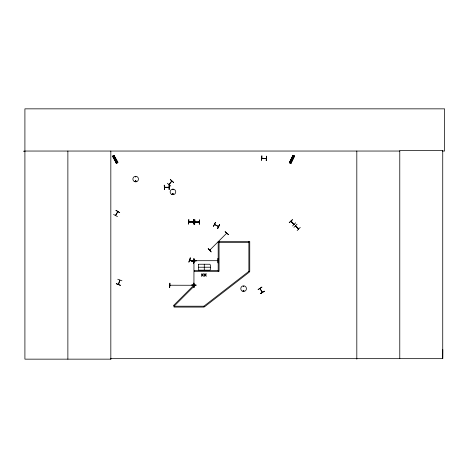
<?xml version="1.0" encoding="UTF-8"?>
<svg xmlns="http://www.w3.org/2000/svg" width="468" height="468" viewBox="0 0 468 468"><rect width="100%" height="100%" fill="white"/><g stroke="black" fill="none" stroke-linecap="round" stroke-linejoin="round"><path stroke-width="0.7" d="M442.412 151.041L444.6 151.041L444.6 108.845L24.909 108.845L24.909 359.155L110.893 359.155L110.834 358.663L442.734 358.663L442.798 349.614M214.578 224.447L218.386 226.611M218.568 226.483L214.619 224.529M117.661 211.571L117.597 212.109M261.413 160.319L261.776 155.862M261.6 160.331L261.94 155.873M261.869 158.231L266.187 158.564M266.181 160.682L266.526 156.224M294.015 224.464L290.885 221.265L294.05 224.429M291.271 221.645L290.88 221.288M293.746 224.16L294.126 224.266L291.049 221.183M298.724 228.823L298.221 228.665M119.878 280.279L118.468 284.427M189.721 260.103C191.225 261.828 194.618 261.062 194.126 261.46M135.931 181.233C135.199 180.11 135.697 182.35 135.86 180.976M173.242 194.068C172.71 192.974 172.581 194.828 173.183 194.121M243.378 286.387L243.857 286.322L243.401 286.264M243.196 290.622C244.062 292.319 244.033 289.16 243.225 290.839M169.018 184.579L171.814 181.087M115.514 215.391L117.79 211.747M210.202 249.97L209.746 250.152M119.691 280.133L118.515 284.345M188.809 262.045L190.242 257.809M188.967 262.098L190.458 257.886M189.768 260.144L193.957 261.513M193.448 261.39L194.004 261.366M260.021 288.58L262.191 292.354M136.048 181.379C135.521 179.735 135.112 182.134 135.872 181.514M173.166 189.698L172.827 189.364L173.107 189.733M172.575 193.77C173.137 195.659 173.564 192.436 172.563 194.091M243.875 290.885C243.641 289.692 243.038 291.453 243.799 290.926M289.417 162.653L293.044 155.429M289.563 162.724L293.056 155.44M289.651 162.765L293.196 155.511L289.75 162.817M289.762 162.823L293.377 155.592L289.856 162.87M289.955 162.911L290.365 163.11M290.47 163.162L294.05 155.92M290.581 163.215L294.109 155.949M290.675 163.262L294.196 155.99M290.727 163.285L294.313 156.049M290.833 163.338L294.384 156.078M188.82 221.762L189.318 221.756M168.492 187.27L168.989 187.27M199.263 221.949L194.805 221.926L195.32 222.148M198.765 221.949C202.784 222.259 186.34 222.054 199.269 222.148M117.515 216.602L113.572 214.49M119.679 212.688L115.888 210.307L119.714 212.636M213.478 226.307L215.485 222.306L213.531 226.336M217.661 228.624L219.615 224.593L217.643 228.618M217.497 228.536L219.638 224.611M262.367 292.284L259.992 288.575M210.155 249.988L209.775 250.117L226.676 233.216M167.333 183.228L170.808 186.048M169.17 184.638L171.721 181.134M173.622 182.538L170.288 179.542L173.663 182.485M188.832 221.937L193.296 221.902L188.914 221.738M170.346 285.252L170.001 285.246M194.05 260.734L194.36 260.734M194.39 260.699L193.957 260.688M217.901 260.688L194.044 260.711M164.607 187.247L168.895 187.475M168.93 187.446L164.607 187.475M115.666 215.116L115.491 215.479M266.222 158.541L261.887 158.207M225.143 231.701L228.483 234.684L225.149 231.695M209.775 250.117L210.015 249.848M210.173 249.965L209.939 250.21M289.201 222.628L292.523 219.627L289.318 222.745M295.688 222.791L292.547 225.974M297.045 224.154L293.927 227.36M295.805 226.184L295.589 225.716L298.695 228.852M300.257 227.36L297.139 230.566M193.951 261.401L194.144 261.056M135.48 180.976L135.808 180.935M264.239 291.213L260.489 293.658L264.239 291.207M260.395 293.494L264.25 291.231M113.016 156.932L114.321 156.213M113.285 157.412L114.59 156.692M113.677 158.131L114.988 157.406M114.028 158.769L115.339 158.044M114.426 159.483L115.731 158.763M116.128 162.566L117.439 161.84M116.023 162.887L117.766 161.922M116.052 162.94L117.796 161.975M192.892 221.709L193.296 221.733L188.867 221.762M217.807 260.734L217.45 260.536L217.842 260.518M169.937 285.234L193.81 285.269L193.36 285.427M170.311 285.445L170.001 285.468M298.566 228.963L295.489 225.863L298.52 228.963M193.53 219.574L193.337 224.043L193.506 219.574M192.781 221.902C194.94 221.75 187.586 222.493 189.259 221.738M218.135 258.371L218.141 262.846M193.998 260.53L194.355 260.506M191.804 260.916L196.279 260.892M193.717 262.846L193.939 258.371L193.74 262.846M193.84 283.111L194.097 287.58M191.81 284.989L196.279 285.147L191.81 284.93M193.407 285.427L193.81 285.421M169.673 287.586L169.896 283.111L169.697 287.586M23.4 151.217L24.909 151.211M24.909 151.041L399.777 151.041M169.24 185.112L169.217 189.587M168.93 187.253L164.531 187.247L165.04 187.475M164.514 189.587L164.268 185.112L164.455 189.587M199.263 224.26L199.514 219.79L199.327 224.26M219.059 242.389L248.877 242.389M198.315 267.222L210.243 267.222M218.187 270.469L194.331 270.469L194.331 271.341L219.059 271.341L219.059 241.517M115.625 215.555L117.796 211.647M135.609 176.986L135.884 176.629L135.457 176.81M117.737 279.238L121.932 280.788M193.957 261.349L189.809 259.945L190.154 260.032M292.681 156.166L294.021 156.827M292.441 156.657L293.781 157.318M292.079 157.394L293.418 158.049M291.757 158.049L293.097 158.705M291.394 158.787L292.734 159.442M289.85 161.946L291.19 162.601M289.528 162.045L291.312 162.917M113.923 155.487L117.831 162.56M113.829 155.54L117.731 162.612M113.765 155.575L117.649 162.659M113.654 155.633L117.591 162.694M113.601 155.668L117.48 162.753M112.975 156.019L116.889 163.086M116.854 163.104L112.887 156.066L116.772 163.151M112.782 156.125L116.462 163.326M193.933 284.889L193.968 261.015M217.948 258.371L217.977 262.846M193.904 283.111L193.898 287.58M193.343 219.574L193.372 224.043M442.734 358.663L442.734 150.556L399.777 150.556L399.777 358.663M356.815 151.041L356.815 359.155M248.877 241.517L248.877 271.341L249.409 272.025L204.417 306.903L203.884 306.212L174.067 306.212L173.452 305.598L194.536 284.515L195.15 285.129L174.067 306.212L174.067 307.084L203.884 307.084L203.884 306.212L248.877 271.341L249.742 271.341L249.742 241.517L218.187 241.517L218.187 271.341M204.282 264.239L204.282 270.206M194.758 219.79L194.729 224.26M169.053 185.112L169.053 189.587M110.828 151.041L110.828 359.155M67.872 151.041L67.872 359.155M291.921 158.681C292.412 159.916 292.845 157.722 291.921 158.681M266.462 156.218L266.368 160.699L266.462 156.218M198.333 264.56L198.531 270.147L209.81 270.206C210.945 269.843 210.945 264.601 209.81 264.239L198.748 264.239L198.333 264.56M114.561 158.675C114.947 159.945 115.561 157.798 114.561 158.675M116.269 283.702L120.44 285.334L116.269 283.702M194.706 259.325L193.495 263.636L194.694 259.319M292.945 155.382L289.382 162.636L290.932 163.391L294.483 156.131L292.939 155.382M203.024 273.868L202.451 274.798L201.527 273.868L202.258 275.049L201.503 276.231L202.428 275.289L203.364 276.231L202.626 275.038L203.364 273.868L203.024 273.868M205.926 273.868L205.353 274.798L204.428 273.868L205.159 275.049L204.405 276.231L205.329 275.289L206.265 276.231L205.528 275.038L206.265 273.868L205.926 273.868M208.207 248.637L211.22 251.954L208.19 248.66M261.875 287.118L258.125 289.569L261.875 287.118M114.028 155.429L112.519 156.271L116.427 163.344L117.936 162.501L113.993 155.446M188.809 219.603L188.586 224.078L188.809 219.603M196.279 260.705L191.81 260.98L196.279 260.705M194.793 219.79L194.542 224.26L194.793 219.79M134.275 181.496A2.796 2.796 0 0 0 138.469 179.074A2.796 2.796 0 0 0 134.275 176.652A2.796 2.796 0 0 0 134.275 181.496M171.551 194.319A2.796 2.796 0 0 0 175.746 191.898A2.796 2.796 0 0 0 171.551 189.476A2.796 2.796 0 0 0 171.551 194.319M242.196 291.096A2.831 2.831 0 0 0 246.443 288.645A2.831 2.831 0 0 0 242.196 286.194A2.831 2.831 0 0 0 242.196 291.096"/></g></svg>
